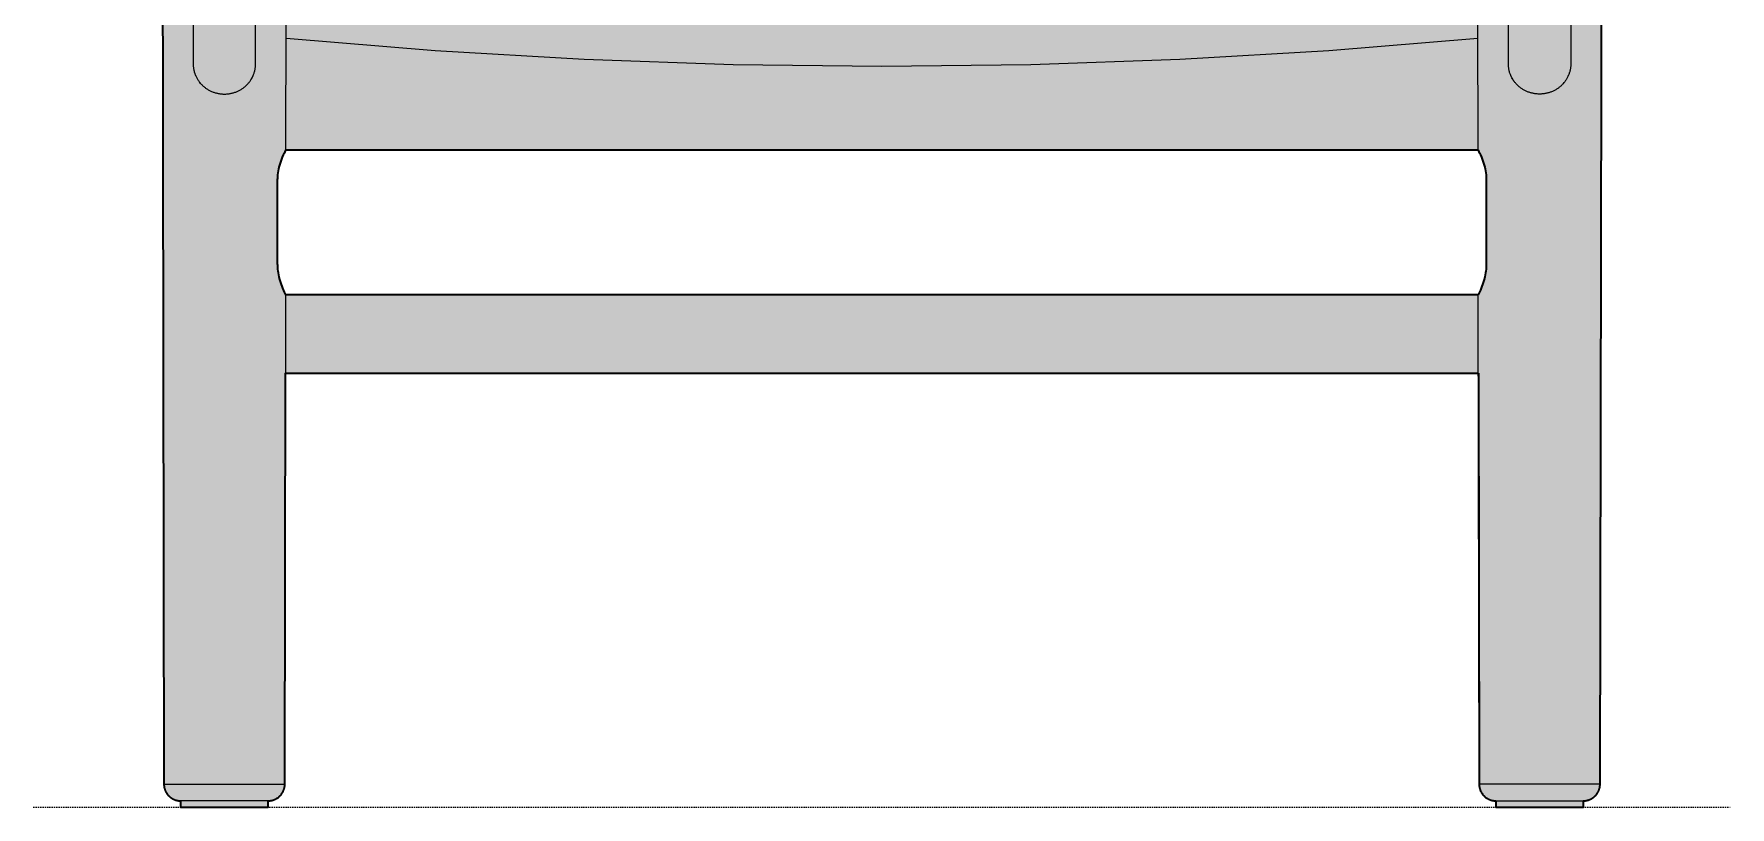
# Model space of a CAD drawing. Header units: millimetres. Extents: x 0 to 1829, y -942 to 742.
# Drawn here: x 0 to 814, y 0 to 371 of the extents above; entities that cross this region are included whole.
import ezdxf

# ---------------------------------------------------------------- set-up
doc = ezdxf.new("R2010")
doc.units = ezdxf.units.MM
doc.linetypes.add('Dots', pattern=[1, 0, -1])
doc.layers.add('Blocks', color=7, linetype='Continuous')
doc.layers.add('Blocks$Fill', color=7, linetype='Continuous', true_color=0xffffff)
for name, color, linetype, lineweight, true_color in [('Blocks$Inner', 7, 'Continuous', 25, 0x007f00), ('Blocks$Outline', 7, 'Continuous', 35, 0xff3f3f), ('Groud', 7, 'Dots', 25, 0x243775)]:
    doc.layers.add(name, color=color, linetype=linetype, lineweight=lineweight, true_color=true_color)

# ---------------------------------------------------------------- blocks, each defined once
blk = doc.blocks.new('Bernard Lounge Chair Front')
at = {"layer": 'Blocks$Fill'}
h = blk.add_hatch(color=256, dxfattribs=at)
h.paths.add_polyline_path([(791.23, 623.42), (791.16, 696.03), (791.1, 697.24), (791.01, 698.45), (790.9, 699.66), (790.76, 700.86), (790.6, 702.07), (790.42, 703.27), (790.21, 704.47), (789.97, 705.66), (789.71, 706.85), (789.42, 708.04), (789.19, 708.87), (788.96, 709.71), (788.7, 710.53), (788.43, 711.36), (788.15, 712.18), (787.85, 712.99), (787.53, 713.8), (787.19, 714.61), (786.6, 715.93), (785.97, 717.23), (785.38, 718.33), (784.76, 719.41), (784.1, 720.47), (783.41, 721.51), (782.69, 722.53), (781.93, 723.53), (781.14, 724.5), (780.32, 725.46), (779.46, 726.39), (778.58, 727.29), (777.66, 728.16), (776.72, 729.01), (775.75, 729.83), (774.75, 730.62), (773.72, 731.38), (772.66, 732.11), (771.58, 732.8), (770.49, 733.47), (769.38, 734.1), (768.26, 734.7), (767.13, 735.28), (765.98, 735.82), (764.81, 736.34), (763.64, 736.83), (762.45, 737.29), (761.26, 737.73), (760.05, 738.14), (758.84, 738.53), (757.61, 738.89), (756.38, 739.22), (755.15, 739.54), (753.9, 739.83), (751.4, 740.35), (748.88, 740.78), (746.34, 741.14), (743.79, 741.42), (741.25, 741.64), (738.7, 741.79), (736.16, 741.88), (733.63, 741.91), (77.88, 741.88), (75.34, 741.79), (72.8, 741.64), (70.25, 741.42), (67.7, 741.14), (65.17, 740.78), (62.64, 740.35), (60.14, 739.83), (58.9, 739.54), (57.66, 739.22), (56.43, 738.89), (55.2, 738.53), (53.99, 738.14), (52.79, 737.73), (51.59, 737.29), (49.81, 736.59), (48.65, 736.09), (47.49, 735.55), (46.35, 734.99), (45.22, 734.41), (44.1, 733.79), (43, 733.14), (41.92, 732.46), (41.38, 732.11), (40.33, 731.38), (39.3, 730.62), (38.3, 729.83), (37.32, 729.01), (36.38, 728.16), (35.46, 727.29), (34.58, 726.39), (33.72, 725.46), (32.9, 724.5), (32.11, 723.53), (31.35, 722.53), (30.63, 721.51), (29.94, 720.47), (29.28, 719.41), (28.66, 718.33), (28.08, 717.23), (27.44, 715.93), (26.85, 714.61), (26.51, 713.8), (26.2, 712.99), (25.9, 712.18), (25.61, 711.36), (25.34, 710.53), (25.09, 709.71), (24.85, 708.87), (24.62, 708.04), (24.33, 706.85), (24.07, 705.66), (23.83, 704.47), (23.62, 703.27), (23.44, 702.07), (23.28, 700.86), (23.14, 699.66), (23.03, 698.45), (22.94, 697.24), (22.88, 696.03), (22.82, 693.62), (22.81, 623.42), (22.81, 623.35), (22.81, 623.3), (22.82, 623.24), (22.83, 623.19), (22.84, 623.13), (22.85, 623.07), (22.86, 623.01), (22.87, 622.95), (22.89, 622.89), (22.91, 622.83), (22.93, 622.77), (22.95, 622.71), (22.98, 622.65), (23.01, 622.58), (23.03, 622.52), (23.07, 622.45), (23.1, 622.39), (23.14, 622.32), (23.17, 622.26), (23.21, 622.19), (23.26, 622.12), (23.3, 622.05), (23.35, 621.99), (23.4, 621.92), (23.45, 621.85), (23.5, 621.78), (23.56, 621.71), (23.62, 621.64), (23.68, 621.57), (23.74, 621.5), (23.88, 621.36), (23.97, 621.27), (24.06, 621.19), (24.15, 621.1), (24.25, 621.02), (24.45, 620.85), (24.66, 620.68), (24.89, 620.51), (25.13, 620.34), (25.38, 620.17), (25.65, 620.01), (25.65, 536.75), (25.66, 536.43), (25.68, 536.12), (25.71, 535.8), (25.74, 535.49), (25.79, 535.17), (25.84, 534.86), (25.89, 534.54), (25.96, 534.23), (26.03, 533.92), (26.12, 533.61), (26.2, 533.3), (26.3, 532.99), (26.41, 532.68), (26.52, 532.38), (26.64, 532.08), (26.77, 531.78), (26.9, 531.49), (27.04, 531.2), (27.19, 530.91), (27.35, 530.63), (27.51, 530.35), (27.68, 530.08), (27.85, 529.81), (28.04, 529.55), (28.22, 529.29), (28.42, 529.04), (28.61, 528.79), (28.82, 528.55), (29.03, 528.32), (29.24, 528.09), (29.46, 527.86), (29.68, 527.65), (29.91, 527.43), (30.14, 527.22), (30.39, 527.02), (30.63, 526.82), (30.89, 526.63), (31.14, 526.44), (31.41, 526.26), (31.67, 526.09), (31.95, 525.92), (32.23, 525.75), (32.51, 525.6), (32.79, 525.45), (33.08, 525.31), (33.38, 525.17), (33.67, 525.05), (33.97, 524.93), (34.28, 524.81), (34.58, 524.71), (34.89, 524.61), (35.2, 524.52), (35.51, 524.44), (35.82, 524.37), (36.14, 524.3), (36.45, 524.24), (36.77, 524.19), (37.08, 524.15), (37.4, 524.12), (37.71, 524.09), (38.03, 524.07), (38.34, 524.06), (38.65, 524.06), (61.47, 524.06), (62.41, 10.99), (62.4, 10.8), (62.41, 10.61), (62.42, 10.42), (62.44, 10.24), (62.46, 10.05), (62.48, 9.86), (62.51, 9.67), (62.54, 9.49), (62.58, 9.3), (62.62, 9.12), (62.67, 8.94), (62.72, 8.75), (62.77, 8.57), (62.83, 8.4), (62.9, 8.22), (62.96, 8.04), (63.04, 7.86), (63.12, 7.67), (63.21, 7.49), (63.3, 7.3), (63.4, 7.13), (63.5, 6.95), (63.61, 6.77), (63.72, 6.6), (63.83, 6.43), (63.95, 6.26), (64.07, 6.1), (64.2, 5.94), (64.33, 5.78), (64.47, 5.63), (64.61, 5.48), (64.75, 5.34), (64.89, 5.2), (65.04, 5.06), (65.19, 4.92), (65.35, 4.79), (65.51, 4.67), (65.67, 4.54), (65.84, 4.42), (66.01, 4.31), (66.18, 4.2), (66.36, 4.09), (66.54, 3.99), (66.72, 3.9), (66.9, 3.81), (67.08, 3.72), (67.27, 3.64), (67.46, 3.56), (67.63, 3.49), (67.81, 3.43), (67.99, 3.37), (68.17, 3.32), (68.35, 3.27), (68.53, 3.22), (68.72, 3.18), (68.9, 3.14), (69.09, 3.11), (69.27, 3.08), (69.46, 3.06), (69.65, 3.04), (69.84, 3.02), (70.02, 3.01), (70.21, 3), (70.4, 3), (70.4, 0), (112.43, 0), (112.43, 3), (112.8, 3.01), (112.99, 3.02), (113.18, 3.04), (113.37, 3.06), (113.55, 3.08), (113.74, 3.11), (113.93, 3.14), (114.11, 3.18), (114.29, 3.22), (114.48, 3.27), (114.66, 3.32), (114.84, 3.37), (115.02, 3.43), (115.19, 3.49), (115.37, 3.56), (115.56, 3.64), (115.74, 3.72), (115.93, 3.81), (116.11, 3.9), (116.29, 3.99), (116.47, 4.09), (116.64, 4.2), (116.82, 4.31), (116.99, 4.42), (117.15, 4.54), (117.32, 4.67), (117.48, 4.79), (117.63, 4.92), (117.78, 5.06), (117.93, 5.2), (118.08, 5.34), (118.22, 5.48), (118.36, 5.63), (118.49, 5.78), (118.63, 5.94), (118.75, 6.1), (118.88, 6.26), (118.99, 6.43), (119.11, 6.6), (119.22, 6.77), (119.33, 6.95), (119.43, 7.13), (119.52, 7.3), (119.62, 7.49), (119.7, 7.67), (119.78, 7.86), (119.86, 8.04), (119.93, 8.22), (119.99, 8.4), (120.05, 8.57), (120.11, 8.75), (120.16, 8.94), (120.2, 9.12), (120.25, 9.3), (120.28, 9.49), (120.32, 9.67), (120.35, 9.86), (120.37, 10.05), (120.39, 10.24), (120.41, 10.42), (120.42, 10.61), (120.43, 10.8), (120.41, 10.99), (120.78, 208.16), (120.79, 208.15), (120.79, 208.15), (120.79, 208.14), (120.8, 208.14), (120.8, 208.14), (120.81, 208.14), (120.81, 208.14), (120.81, 208.13), (120.81, 208.13), (120.81, 208.13), (120.82, 208.13), (120.82, 208.13), (120.82, 208.13), (120.82, 208.13), (120.83, 208.13), (120.83, 208.13), (120.83, 208.13), (120.83, 208.13), (407.02, 208.13), (693.21, 208.13), (693.21, 208.13), (693.22, 208.13), (693.22, 208.13), (693.22, 208.13), (693.22, 208.13), (693.23, 208.13), (693.23, 208.13), (693.23, 208.13), (693.23, 208.13), (693.23, 208.13), (693.24, 208.14), (693.24, 208.14), (693.24, 208.14), (693.24, 208.14), (693.25, 208.14), (693.25, 208.15), (693.26, 208.15), (693.26, 208.16), (693.26, 208.16), (693.63, 10.99), (693.62, 10.8), (693.62, 10.61), (693.64, 10.42), (693.65, 10.24), (693.67, 10.05), (693.7, 9.86), (693.73, 9.67), (693.76, 9.49), (693.8, 9.3), (693.84, 9.12), (693.89, 8.94), (693.94, 8.75), (693.99, 8.57), (694.05, 8.4), (694.11, 8.22), (694.18, 8.04), (694.26, 7.86), (694.34, 7.67), (694.43, 7.49), (694.52, 7.3), (694.62, 7.13), (694.72, 6.95), (694.82, 6.77), (694.93, 6.6), (695.05, 6.43), (695.17, 6.26), (695.29, 6.1), (695.42, 5.94), (695.55, 5.78), (695.68, 5.63), (695.82, 5.48), (695.96, 5.34), (696.11, 5.2), (696.26, 5.06), (696.41, 4.92), (696.57, 4.79), (696.73, 4.67), (696.89, 4.54), (697.06, 4.42), (697.23, 4.31), (697.4, 4.2), (697.57, 4.09), (697.75, 3.99), (697.93, 3.9), (698.12, 3.81), (698.3, 3.72), (698.49, 3.64), (698.67, 3.56), (698.85, 3.49), (699.02, 3.43), (699.2, 3.37), (699.38, 3.32), (699.57, 3.27), (699.75, 3.22), (699.93, 3.18), (700.12, 3.14), (700.3, 3.11), (700.49, 3.08), (700.68, 3.06), (700.86, 3.04), (701.05, 3.02), (701.24, 3.01), (701.43, 3), (701.61, 3), (701.62, 0), (743.64, 0), (743.64, 3), (743.83, 3), (744.02, 3.01), (744.21, 3.02), (744.39, 3.04), (744.58, 3.06), (744.77, 3.08), (744.96, 3.11), (745.14, 3.14), (745.33, 3.18), (745.51, 3.22), (745.69, 3.27), (745.88, 3.32), (746.06, 3.37), (746.23, 3.43), (746.41, 3.49), (746.59, 3.56), (746.77, 3.64), (746.96, 3.72), (747.14, 3.81), (747.33, 3.9), (747.51, 3.99), (747.68, 4.09), (747.86, 4.2), (748.03, 4.31), (748.2, 4.42), (748.37, 4.54), (748.53, 4.67), (748.69, 4.79), (748.85, 4.92), (749, 5.06), (749.15, 5.2), (749.3, 5.34), (749.44, 5.48), (749.58, 5.63), (749.71, 5.78), (749.84, 5.94), (749.97, 6.1), (750.09, 6.26), (750.21, 6.43), (750.33, 6.6), (750.44, 6.77), (750.54, 6.95), (750.64, 7.13), (750.74, 7.3), (750.83, 7.49), (750.92, 7.67), (751, 7.86), (751.08, 8.04), (751.15, 8.22), (751.21, 8.4), (751.27, 8.57), (751.32, 8.75), (751.37, 8.94), (751.42, 9.12), (751.46, 9.3), (751.5, 9.49), (751.53, 9.67), (751.56, 9.86), (751.59, 10.05), (751.61, 10.24), (751.62, 10.42), (751.63, 10.61), (751.64, 10.8), (751.63, 10.99), (752.58, 524.06), (775.7, 524.06), (776.02, 524.07), (776.33, 524.09), (776.65, 524.12), (776.96, 524.15), (777.28, 524.19), (777.59, 524.24), (777.9, 524.3), (778.22, 524.37), (778.53, 524.44), (778.84, 524.52), (779.15, 524.61), (779.46, 524.71), (779.77, 524.81), (780.07, 524.93), (780.37, 525.05), (780.67, 525.17), (780.96, 525.31), (781.25, 525.45), (781.54, 525.6), (781.82, 525.75), (782.09, 525.92), (782.37, 526.09), (782.64, 526.26), (782.9, 526.44), (783.16, 526.63), (783.41, 526.82), (783.66, 527.02), (783.9, 527.22), (784.13, 527.43), (784.36, 527.65), (784.59, 527.86), (784.8, 528.09), (785.02, 528.32), (785.23, 528.55), (785.43, 528.79), (785.63, 529.04), (785.82, 529.29), (786.01, 529.55), (786.19, 529.81), (786.36, 530.08), (786.53, 530.35), (786.7, 530.63), (786.85, 530.91), (787, 531.2), (787.14, 531.49), (787.28, 531.78), (787.4, 532.08), (787.52, 532.38), (787.64, 532.68), (787.74, 532.99), (787.84, 533.3), (787.93, 533.61), (788.01, 533.92), (788.08, 534.23), (788.15, 534.54), (788.21, 534.86), (788.26, 535.17), (788.3, 535.49), (788.33, 535.8), (788.36, 536.12), (788.38, 536.43), (788.39, 536.75), (788.39, 537.06), (788.39, 620.01), (788.91, 620.34), (789.15, 620.51), (789.38, 620.68), (789.6, 620.85), (789.8, 621.02), (789.89, 621.1), (789.98, 621.19), (790.07, 621.27), (790.16, 621.36), (790.3, 621.5), (790.36, 621.57), (790.42, 621.64), (790.48, 621.71), (790.54, 621.78), (790.59, 621.85), (790.64, 621.92), (790.69, 621.99), (790.74, 622.05), (790.79, 622.12), (790.83, 622.19), (790.87, 622.26), (790.91, 622.32), (790.94, 622.39), (790.98, 622.45), (791.01, 622.52), (791.04, 622.58), (791.06, 622.65), (791.09, 622.71), (791.11, 622.77), (791.13, 622.83), (791.15, 622.89), (791.17, 622.95), (791.18, 623.01), (791.2, 623.07), (791.21, 623.13), (791.22, 623.19), (791.22, 623.24), (791.23, 623.3), (791.23, 623.35), (791.23, 623.41)], flags=0)
h.paths.add_polyline_path([(678.39, 599.34), (678.4, 536.75), (678.41, 536.43), (678.43, 536.12), (678.45, 535.8), (678.49, 535.49), (678.53, 535.17), (678.58, 534.86), (678.64, 534.54), (678.7, 534.23), (678.78, 533.92), (678.86, 533.61), (678.95, 533.3), (679.05, 532.99), (679.15, 532.68), (679.26, 532.38), (679.38, 532.08), (679.51, 531.78), (679.64, 531.49), (679.79, 531.2), (679.94, 530.91), (680.09, 530.63), (680.25, 530.35), (680.42, 530.08), (680.6, 529.81), (680.78, 529.55), (680.97, 529.29), (681.16, 529.04), (681.36, 528.79), (681.56, 528.55), (681.77, 528.32), (681.98, 528.09), (682.2, 527.86), (682.42, 527.65), (682.65, 527.43), (682.89, 527.22), (683.13, 527.02), (683.38, 526.82), (683.63, 526.63), (683.89, 526.44), (684.15, 526.26), (684.42, 526.09), (684.69, 525.92), (684.97, 525.75), (685.25, 525.6), (685.54, 525.45), (685.83, 525.31), (686.12, 525.17), (686.42, 525.05), (686.72, 524.93), (687.02, 524.81), (687.33, 524.71), (687.63, 524.61), (687.94, 524.52), (688.26, 524.44), (688.57, 524.37), (688.88, 524.3), (689.2, 524.24), (689.51, 524.19), (689.83, 524.15), (690.14, 524.12), (690.45, 524.09), (690.77, 524.07), (691.08, 524.06), (691.39, 524.06), (692.68, 524.06), (692.9, 406.25), (692.35, 406.18), (692.08, 406.16), (691.82, 406.15), (691.55, 406.14), (691.29, 406.15), (691.02, 406.16), (690.77, 406.17), (690.51, 406.2), (690.25, 406.23), (690, 406.28), (689.75, 406.33), (689.5, 406.39), (689.26, 406.45), (689.01, 406.53), (688.77, 406.61), (688.53, 406.7), (688.29, 406.8), (688.06, 406.91), (687.82, 407.02), (687.59, 407.15), (687.36, 407.28), (687.14, 407.42), (686.91, 407.56), (686.69, 407.72), (686.47, 407.88), (686.25, 408.05), (686.04, 408.23), (685.82, 408.42), (685.61, 408.62), (685.4, 408.82), (685.19, 409.03), (684.99, 409.25), (684.78, 409.48), (684.58, 409.72), (684.38, 409.96), (684.19, 410.21), (683.99, 410.47), (683.8, 410.74), (683.61, 411.02), (683.42, 411.3), (683.24, 411.6), (682.87, 412.2), (682.51, 412.85), (682.17, 413.52), (681.83, 414.23), (681.5, 414.96), (681.17, 415.73), (680.86, 416.54), (680.55, 417.37), (680.26, 418.24), (679.97, 419.14), (679.69, 420.07), (679.16, 422.03), (678.66, 424.12), (678.19, 426.34), (677.76, 428.68), (677.37, 431.16), (677.01, 433.76), (676.39, 439.36), (675.91, 445.47), (675.56, 452.1), (675.35, 459.25), (673.91, 533.04), (674.07, 564.21), (673.52, 579.92), (673.55, 581.71), (673.63, 583.49), (673.75, 585.08), (673.83, 585.86), (673.93, 586.65), (674.03, 587.41), (674.15, 588.17), (674.28, 588.92), (674.44, 589.67), (674.59, 590.38), (674.77, 591.08), (674.96, 591.77), (675.17, 592.47), (675.39, 593.14), (675.62, 593.81), (675.88, 594.47), (676.14, 595.12), (676.41, 595.73), (676.7, 596.33), (676.99, 596.93), (677.31, 597.52), (677.65, 598.12), (678, 598.72), (678.37, 599.31)], flags=0)
h.paths.add_polyline_path([(135.65, 599.34), (136.04, 598.72), (136.4, 598.12), (136.74, 597.52), (137.05, 596.93), (137.35, 596.33), (137.63, 595.73), (137.9, 595.12), (138.17, 594.47), (138.42, 593.81), (138.66, 593.14), (138.88, 592.47), (139.08, 591.77), (139.27, 591.08), (139.45, 590.38), (139.61, 589.67), (139.76, 588.92), (139.89, 588.17), (140.01, 587.41), (140.12, 586.65), (140.21, 585.86), (140.29, 585.08), (140.41, 583.49), (140.49, 581.71), (140.52, 579.92), (140.51, 577.65), (139.88, 558.64), (138.69, 459.25), (138.48, 452.1), (138.14, 445.47), (137.66, 439.36), (137.04, 433.76), (136.68, 431.16), (136.28, 428.68), (135.85, 426.34), (135.39, 424.12), (134.89, 422.03), (134.35, 420.07), (134.07, 419.14), (133.79, 418.24), (133.49, 417.37), (133.18, 416.54), (132.87, 415.73), (132.55, 414.96), (132.22, 414.23), (131.88, 413.52), (131.53, 412.85), (131.17, 412.2), (130.81, 411.6), (130.62, 411.3), (130.43, 411.02), (130.24, 410.74), (130.05, 410.47), (129.85, 410.21), (129.66, 409.96), (129.46, 409.72), (129.26, 409.48), (129.05, 409.25), (128.85, 409.03), (128.64, 408.82), (128.43, 408.62), (128.22, 408.42), (128.01, 408.23), (127.79, 408.05), (127.57, 407.88), (127.35, 407.72), (127.13, 407.56), (126.9, 407.42), (126.68, 407.28), (126.45, 407.15), (126.22, 407.02), (125.98, 406.91), (125.75, 406.8), (125.51, 406.7), (125.27, 406.61), (125.03, 406.53), (124.79, 406.45), (124.54, 406.39), (124.29, 406.33), (124.04, 406.28), (123.79, 406.23), (123.53, 406.2), (123.28, 406.17), (123.02, 406.16), (122.76, 406.15), (122.49, 406.14), (122.23, 406.15), (121.96, 406.16), (121.69, 406.18), (121.42, 406.21), (121.14, 406.25), (121.36, 524.06), (122.96, 524.06), (123.27, 524.07), (123.59, 524.09), (123.9, 524.12), (124.22, 524.15), (124.53, 524.19), (124.85, 524.24), (125.16, 524.3), (125.47, 524.37), (125.79, 524.44), (126.1, 524.52), (126.41, 524.61), (126.72, 524.71), (127.02, 524.81), (127.32, 524.93), (127.62, 525.05), (127.92, 525.17), (128.22, 525.31), (128.51, 525.45), (128.79, 525.6), (129.07, 525.75), (129.35, 525.92), (129.62, 526.09), (129.89, 526.26), (130.16, 526.44), (130.41, 526.63), (130.67, 526.82), (130.91, 527.02), (131.15, 527.22), (131.39, 527.43), (131.62, 527.65), (131.84, 527.86), (132.06, 528.09), (132.27, 528.32), (132.48, 528.55), (132.68, 528.79), (132.88, 529.04), (133.08, 529.29), (133.26, 529.55), (133.44, 529.81), (133.62, 530.08), (133.79, 530.35), (133.95, 530.63), (134.11, 530.91), (134.26, 531.2), (134.4, 531.49), (134.53, 531.78), (134.66, 532.08), (134.78, 532.38), (134.89, 532.68), (135, 532.99), (135.09, 533.3), (135.18, 533.61), (135.27, 533.92), (135.34, 534.23), (135.4, 534.54), (135.46, 534.86), (135.51, 535.17), (135.55, 535.49), (135.59, 535.8), (135.62, 536.12), (135.63, 536.43), (135.65, 536.75), (135.65, 537.06), (135.65, 569.28)], flags=0)
h.paths.add_polyline_path([(693.19, 245.72), (120.85, 245.72), (119.46, 248.96), (119.12, 249.86), (118.79, 250.77), (118.48, 251.69), (118.2, 252.62), (117.94, 253.56), (117.72, 254.45), (117.52, 255.35), (117.36, 256.25), (117.22, 257.16), (117.12, 258.04), (117.04, 258.94), (116.99, 259.83), (116.98, 260.72), (116.98, 300.71), (117, 301.62), (117.02, 302.08), (117.04, 302.54), (117.12, 303.42), (117.23, 304.3), (117.37, 305.24), (117.55, 306.17), (117.76, 307.09), (118, 308), (118.28, 308.97), (118.6, 309.93), (118.94, 310.88), (119.31, 311.83), (119.76, 312.87), (120.23, 313.9), (120.51, 314.44), (120.74, 314.9), (120.89, 315.16), (120.93, 315.23), (120.95, 315.26), (120.96, 315.28), (120.98, 315.3), (693.07, 315.3), (693.09, 315.26), (693.11, 315.23), (693.16, 315.16), (693.3, 314.9), (693.54, 314.44), (693.81, 313.9), (694.29, 312.87), (694.73, 311.83), (695.1, 310.88), (695.45, 309.93), (695.76, 308.97), (696.05, 308), (696.28, 307.09), (696.49, 306.17), (696.67, 305.24), (696.81, 304.3), (696.92, 303.42), (697, 302.54), (697.03, 302.08), (697.05, 301.62), (697.06, 301.17), (697.06, 260.72), (697.05, 259.83), (697, 258.94), (696.93, 258.04), (696.82, 257.16), (696.68, 256.25), (696.52, 255.35), (696.32, 254.45), (696.11, 253.56), (695.85, 252.62), (695.56, 251.69), (695.26, 250.77), (694.93, 249.86), (694.58, 248.96), (694.22, 248.07)], flags=0)
at = {"layer": 'Blocks$Inner'}
for points in [[(61.41, 555.33), (62.41, 10.99), (120.41, 10.99), (120.85, 245.72), (120.23, 247.11), (119.46, 248.96), (119.12, 249.86), (118.79, 250.77), (118.48, 251.69), (118.2, 252.62), (117.94, 253.56), (117.72, 254.45), (117.52, 255.35), (117.36, 256.25), (117.22, 257.16), (117.12, 258.04), (117.04, 258.94), (116.99, 259.83), (116.98, 260.72), (116.98, 300.71), (116.98, 301.17), (117, 301.62), (117.02, 302.08), (117.04, 302.54), (117.12, 303.42), (117.23, 304.3), (117.37, 305.24), (117.55, 306.17), (117.76, 307.09), (118, 308), (118.28, 308.97), (118.6, 309.93), (118.94, 310.88), (119.31, 311.83), (119.76, 312.87), (120.23, 313.9), (120.51, 314.44), (120.74, 314.9), (120.89, 315.16), (120.93, 315.23), (120.95, 315.26), (120.96, 315.28), (120.98, 315.3), (121.09, 377.61)], [(752.64, 555.33), (751.63, 10.99), (693.63, 10.99), (693.19, 245.72), (694.22, 248.07), (694.58, 248.96), (694.93, 249.86), (695.26, 250.77), (695.56, 251.69), (695.85, 252.62), (696.11, 253.56), (696.32, 254.45), (696.52, 255.35), (696.68, 256.25), (696.82, 257.16), (696.93, 258.04), (697, 258.94), (697.05, 259.83), (697.06, 260.72), (697.06, 300.71), (697.06, 301.17), (697.05, 301.62), (697.03, 302.08), (697, 302.54), (696.92, 303.42), (696.81, 304.3), (696.67, 305.24), (696.49, 306.17), (696.28, 307.09), (696.05, 308), (695.76, 308.97), (695.45, 309.93), (695.1, 310.88), (694.73, 311.83), (694.29, 312.87), (693.81, 313.9), (693.54, 314.44), (693.3, 314.9), (693.16, 315.16), (693.11, 315.23), (693.09, 315.26), (693.08, 315.28), (693.07, 315.3), (692.95, 377.61)], [(76.41, 396.85), (76.41, 356.78), (76.42, 356.42), (76.43, 356.05), (76.45, 355.68), (76.49, 355.31), (76.53, 354.95), (76.58, 354.58), (76.64, 354.22), (76.7, 353.86), (76.78, 353.51), (76.86, 353.16), (76.95, 352.82), (77.05, 352.48), (77.16, 352.14), (77.28, 351.8), (77.4, 351.47), (77.53, 351.14), (77.68, 350.81), (77.83, 350.48), (77.99, 350.15), (78.16, 349.83), (78.34, 349.51), (78.52, 349.2), (78.71, 348.89), (78.91, 348.59), (79.12, 348.29), (79.34, 348), (79.56, 347.72), (79.79, 347.44), (80.02, 347.17), (80.26, 346.9), (80.51, 346.64), (80.77, 346.38), (81.03, 346.13), (81.3, 345.89), (81.57, 345.66), (81.85, 345.43), (82.13, 345.2), (82.42, 344.99), (82.72, 344.78), (83.02, 344.58), (83.33, 344.38), (83.65, 344.19), (83.97, 344.01), (84.3, 343.84), (84.63, 343.67), (84.96, 343.51), (85.3, 343.36), (85.64, 343.22), (85.99, 343.09), (86.34, 342.96), (86.69, 342.85), (87.05, 342.74), (87.41, 342.64), (87.77, 342.55), (88.13, 342.46), (88.5, 342.39), (88.86, 342.32), (89.22, 342.27), (89.58, 342.22), (89.95, 342.18), (90.31, 342.15), (90.68, 342.13), (91.05, 342.12), (91.41, 342.11), (91.78, 342.12), (92.16, 342.13), (92.53, 342.15), (92.9, 342.18), (93.26, 342.22), (93.63, 342.27), (94, 342.33), (94.36, 342.4), (94.73, 342.47), (95.09, 342.55), (95.44, 342.64), (95.8, 342.74), (96.15, 342.85), (96.5, 342.97), (96.85, 343.09), (97.2, 343.23), (97.53, 343.37), (97.87, 343.51), (98.19, 343.67), (98.52, 343.83), (98.84, 344), (99.16, 344.18), (99.47, 344.37), (99.78, 344.56), (100.08, 344.77), (100.38, 344.98), (100.68, 345.19), (100.97, 345.42), (101.25, 345.65), (101.53, 345.89), (101.8, 346.14), (102.07, 346.39), (102.32, 346.65), (102.57, 346.91), (102.82, 347.18), (103.05, 347.45), (103.28, 347.73), (103.5, 348.02), (103.72, 348.31), (103.93, 348.61), (104.12, 348.91), (104.31, 349.22), (104.5, 349.53), (104.67, 349.84), (104.84, 350.16), (105, 350.48), (105.15, 350.81), (105.29, 351.14), (105.43, 351.47), (105.55, 351.81), (105.67, 352.15), (105.78, 352.5), (105.88, 352.84), (105.97, 353.19), (106.06, 353.54), (106.13, 353.9), (106.2, 354.25), (106.25, 354.61), (106.3, 354.97), (106.34, 355.33), (106.37, 355.7), (106.4, 356.06), (106.41, 356.42), (106.41, 356.78), (106.41, 396.85)], [(737.63, 396.85), (737.63, 356.78), (737.63, 356.42), (737.61, 356.05), (737.59, 355.68), (737.56, 355.31), (737.52, 354.95), (737.47, 354.58), (737.41, 354.22), (737.34, 353.86), (737.26, 353.51), (737.18, 353.16), (737.09, 352.82), (736.99, 352.48), (736.88, 352.14), (736.77, 351.8), (736.64, 351.47), (736.51, 351.14), (736.37, 350.81), (736.21, 350.48), (736.05, 350.15), (735.88, 349.83), (735.71, 349.51), (735.52, 349.2), (735.33, 348.89), (735.13, 348.59), (734.92, 348.29), (734.71, 348), (734.49, 347.72), (734.26, 347.44), (734.02, 347.17), (733.78, 346.9), (733.53, 346.64), (733.27, 346.38), (733.01, 346.13), (732.75, 345.89), (732.47, 345.66), (732.19, 345.43), (731.91, 345.2), (731.62, 344.99), (731.32, 344.78), (731.02, 344.58), (730.71, 344.38), (730.39, 344.19), (730.07, 344.01), (729.75, 343.84), (729.42, 343.67), (729.08, 343.51), (728.74, 343.36), (728.4, 343.22), (728.06, 343.09), (727.7, 342.96), (727.35, 342.85), (726.99, 342.74), (726.64, 342.64), (726.28, 342.55), (725.91, 342.46), (725.55, 342.39), (725.19, 342.32), (724.82, 342.27), (724.46, 342.22), (724.09, 342.18), (723.73, 342.15), (723.36, 342.13), (723, 342.12), (722.63, 342.11), (722.26, 342.12), (721.89, 342.13), (721.52, 342.15), (721.15, 342.18), (720.78, 342.22), (720.41, 342.27), (720.04, 342.33), (719.68, 342.4), (719.32, 342.47), (718.96, 342.55), (718.6, 342.64), (718.24, 342.74), (717.89, 342.85), (717.54, 342.97), (717.19, 343.09), (716.85, 343.23), (716.51, 343.37), (716.18, 343.51), (715.85, 343.67), (715.52, 343.83), (715.2, 344), (714.89, 344.18), (714.57, 344.37), (714.26, 344.56), (713.96, 344.77), (713.66, 344.98), (713.36, 345.19), (713.07, 345.42), (712.79, 345.65), (712.51, 345.89), (712.24, 346.14), (711.98, 346.39), (711.72, 346.65), (711.47, 346.91), (711.23, 347.18), (710.99, 347.45), (710.76, 347.73), (710.54, 348.02), (710.32, 348.31), (710.12, 348.61), (709.92, 348.91), (709.73, 349.22), (709.55, 349.53), (709.37, 349.84), (709.2, 350.16), (709.04, 350.48), (708.89, 350.81), (708.75, 351.14), (708.62, 351.47), (708.49, 351.81), (708.37, 352.15), (708.26, 352.5), (708.16, 352.84), (708.07, 353.19), (707.99, 353.54), (707.91, 353.9), (707.85, 354.25), (707.79, 354.61), (707.74, 354.97), (707.7, 355.33), (707.67, 355.7), (707.65, 356.06), (707.63, 356.42), (707.63, 356.78), (707.63, 396.85)], [(692.97, 368.81), (621.48, 362.91), (549.99, 358.7), (478.51, 356.17), (407.02, 355.33), (335.53, 356.17), (264.05, 358.7), (192.56, 362.91), (121.07, 368.81)], [(77.16, 352.15), (77.09, 352.37)], [(77.65, 350.88), (77.54, 351.13), (77.44, 351.38)], [(78, 350.14), (77.93, 350.28)], [(104.77, 350.02), (104.95, 350.39)], [(105.04, 350.57), (105.21, 350.95), (105.37, 351.34)], [(105.85, 352.73), (105.91, 352.94)], [(708.19, 352.73), (708.14, 352.94)], [(709, 350.57), (708.83, 350.95), (708.67, 351.34)], [(709.28, 350.02), (709.09, 350.39)], [(736.04, 350.14), (736.11, 350.28)], [(736.4, 350.88), (736.5, 351.13), (736.61, 351.38)], [(736.89, 352.15), (736.96, 352.37)], [(79.96, 347.24), (79.64, 347.62)], [(103.82, 348.46), (103.93, 348.62)], [(104.05, 348.79), (104.15, 348.96)], [(104.26, 349.13), (104.47, 349.48)], [(104.47, 349.48), (104.67, 349.84)], [(709.57, 349.48), (709.37, 349.84)], [(709.78, 349.13), (709.57, 349.48)], [(710, 348.79), (709.89, 348.96)], [(710.22, 348.46), (710.11, 348.62)], [(734.09, 347.24), (734.41, 347.62)], [(693.07, 315.3), (407.02, 315.3), (120.98, 315.3)], [(120.85, 245.72), (407.02, 245.72), (693.19, 245.72)], [(120.78, 208.16), (120.78, 208.16), (120.79, 208.15), (120.79, 208.15), (120.79, 208.14), (120.8, 208.14), (120.8, 208.14), (120.81, 208.14), (120.81, 208.14), (120.81, 208.13), (120.81, 208.13), (120.81, 208.13), (120.82, 208.13), (120.82, 208.13), (120.82, 208.13), (120.82, 208.13), (120.83, 208.13), (120.83, 208.13), (120.83, 208.13), (120.83, 208.13), (407.02, 208.13), (693.21, 208.13), (693.21, 208.13), (693.22, 208.13), (693.22, 208.13), (693.22, 208.13), (693.22, 208.13), (693.23, 208.13), (693.23, 208.13), (693.23, 208.13), (693.23, 208.13), (693.23, 208.13), (693.24, 208.14), (693.24, 208.14), (693.24, 208.14), (693.24, 208.14), (693.25, 208.14), (693.25, 208.15), (693.26, 208.15), (693.26, 208.16), (693.26, 208.16)], [(62.41, 10.99), (62.4, 10.8), (62.41, 10.61), (62.42, 10.42), (62.44, 10.24), (62.46, 10.05), (62.48, 9.86), (62.51, 9.67), (62.54, 9.49), (62.58, 9.3), (62.62, 9.12), (62.67, 8.94), (62.72, 8.75), (62.77, 8.57), (62.83, 8.4), (62.9, 8.22), (62.96, 8.04), (63.04, 7.86), (63.12, 7.67), (63.21, 7.49), (63.3, 7.3), (63.4, 7.13), (63.5, 6.95), (63.61, 6.77), (63.72, 6.6), (63.83, 6.43), (63.95, 6.26), (64.07, 6.1), (64.2, 5.94), (64.33, 5.78), (64.47, 5.63), (64.61, 5.48), (64.75, 5.34), (64.89, 5.2), (65.04, 5.06), (65.19, 4.92), (65.35, 4.79), (65.51, 4.67), (65.67, 4.54), (65.84, 4.42), (66.01, 4.31), (66.18, 4.2), (66.36, 4.09), (66.54, 3.99), (66.72, 3.9), (66.9, 3.81), (67.08, 3.72), (67.27, 3.64), (67.46, 3.56), (67.63, 3.49), (67.81, 3.43), (67.99, 3.37), (68.17, 3.32), (68.35, 3.27), (68.53, 3.22), (68.72, 3.18), (68.9, 3.14), (69.09, 3.11), (69.27, 3.08), (69.46, 3.06), (69.65, 3.04), (69.84, 3.02), (70.02, 3.01), (70.21, 3), (70.4, 3), (70.4, 0), (112.43, 0), (112.43, 3)], [(120.41, 10.99), (120.43, 10.8), (120.42, 10.61), (120.41, 10.42), (120.39, 10.24), (120.37, 10.05), (120.35, 9.86), (120.32, 9.67), (120.28, 9.49), (120.25, 9.3), (120.2, 9.12), (120.16, 8.94), (120.11, 8.75), (120.05, 8.57), (119.99, 8.4), (119.93, 8.22), (119.86, 8.04), (119.78, 7.86), (119.7, 7.67), (119.62, 7.49), (119.52, 7.3), (119.43, 7.13), (119.33, 6.95), (119.22, 6.77), (119.11, 6.6), (118.99, 6.43), (118.88, 6.26), (118.75, 6.1), (118.63, 5.94), (118.49, 5.78), (118.36, 5.63), (118.22, 5.48), (118.08, 5.34), (117.93, 5.2), (117.78, 5.06), (117.63, 4.92), (117.48, 4.79), (117.32, 4.67), (117.15, 4.54), (116.99, 4.42), (116.82, 4.31), (116.64, 4.2), (116.47, 4.09), (116.29, 3.99), (116.11, 3.9), (115.93, 3.81), (115.74, 3.72), (115.56, 3.64), (115.37, 3.56), (115.19, 3.49), (115.02, 3.43), (114.84, 3.37), (114.66, 3.32), (114.48, 3.27), (114.29, 3.22), (114.11, 3.18), (113.93, 3.14), (113.74, 3.11), (113.55, 3.08), (113.37, 3.06), (113.18, 3.04), (112.99, 3.02), (112.8, 3.01), (112.62, 3), (112.43, 3), (112.43, 3), (70.4, 3)], [(693.63, 10.99), (693.62, 10.8), (693.62, 10.61), (693.64, 10.42), (693.65, 10.24), (693.67, 10.05), (693.7, 9.86), (693.73, 9.67), (693.76, 9.49), (693.8, 9.3), (693.84, 9.12), (693.89, 8.94), (693.94, 8.75), (693.99, 8.57), (694.05, 8.4), (694.11, 8.22), (694.18, 8.04), (694.26, 7.86), (694.34, 7.67), (694.43, 7.49), (694.52, 7.3), (694.62, 7.13), (694.72, 6.95), (694.82, 6.77), (694.93, 6.6), (695.05, 6.43), (695.17, 6.26), (695.29, 6.1), (695.42, 5.94), (695.55, 5.78), (695.68, 5.63), (695.82, 5.48), (695.96, 5.34), (696.11, 5.2), (696.26, 5.06), (696.41, 4.92), (696.57, 4.79), (696.73, 4.67), (696.89, 4.54), (697.06, 4.42), (697.23, 4.31), (697.4, 4.2), (697.57, 4.09), (697.75, 3.99), (697.93, 3.9), (698.12, 3.81), (698.3, 3.72), (698.49, 3.64), (698.67, 3.56), (698.85, 3.49), (699.02, 3.43), (699.2, 3.37), (699.38, 3.32), (699.57, 3.27), (699.75, 3.22), (699.93, 3.18), (700.12, 3.14), (700.3, 3.11), (700.49, 3.08), (700.68, 3.06), (700.86, 3.04), (701.05, 3.02), (701.24, 3.01), (701.43, 3), (701.62, 3), (701.62, 3), (743.64, 3)], [(751.63, 10.99), (751.64, 10.8), (751.63, 10.61), (751.62, 10.42), (751.61, 10.24), (751.59, 10.05), (751.56, 9.86), (751.53, 9.67), (751.5, 9.49), (751.46, 9.3), (751.42, 9.12), (751.37, 8.94), (751.32, 8.75), (751.27, 8.57), (751.21, 8.4), (751.15, 8.22), (751.08, 8.04), (751, 7.86), (750.92, 7.67), (750.83, 7.49), (750.74, 7.3), (750.64, 7.13), (750.54, 6.95), (750.44, 6.77), (750.33, 6.6), (750.21, 6.43), (750.09, 6.26), (749.97, 6.1), (749.84, 5.94), (749.71, 5.78), (749.58, 5.63), (749.44, 5.48), (749.3, 5.34), (749.15, 5.2), (749, 5.06), (748.85, 4.92), (748.69, 4.79), (748.53, 4.67), (748.37, 4.54), (748.2, 4.42), (748.03, 4.31), (747.86, 4.2), (747.68, 4.09), (747.51, 3.99), (747.33, 3.9), (747.14, 3.81), (746.96, 3.72), (746.77, 3.64), (746.59, 3.56), (746.41, 3.49), (746.23, 3.43), (746.06, 3.37), (745.88, 3.32), (745.69, 3.27), (745.51, 3.22), (745.33, 3.18), (745.14, 3.14), (744.96, 3.11), (744.77, 3.08), (744.58, 3.06), (744.39, 3.04), (744.21, 3.02), (744.02, 3.01), (743.83, 3), (743.64, 3), (743.64, 0), (701.62, 0), (701.61, 3)]]:
    blk.add_lwpolyline(points, dxfattribs=at)
at = {"layer": 'Blocks$Outline'}
for points in [[(61.47, 524.06), (62.41, 10.99)], [(751.63, 10.99), (752.58, 524.06)], [(116.98, 300.71), (116.98, 301.17), (117, 301.62), (117.02, 302.08), (117.04, 302.54), (117.12, 303.42), (117.23, 304.3), (117.37, 305.24), (117.55, 306.17), (117.76, 307.09), (118, 308), (118.28, 308.97), (118.6, 309.93), (118.94, 310.88), (119.31, 311.83), (119.76, 312.87), (120.23, 313.9), (120.51, 314.44), (120.74, 314.9), (120.89, 315.16), (120.93, 315.23), (120.95, 315.26), (120.96, 315.28), (120.98, 315.3)], [(120.98, 315.3), (407.02, 315.3), (693.07, 315.3)], [(693.07, 315.3), (693.08, 315.28), (693.09, 315.26), (693.11, 315.23), (693.16, 315.16), (693.3, 314.9), (693.54, 314.44), (693.81, 313.9), (694.29, 312.87), (694.73, 311.83), (695.1, 310.88), (695.45, 309.93), (695.76, 308.97), (696.05, 308), (696.28, 307.09), (696.49, 306.17), (696.67, 305.24), (696.81, 304.3), (696.92, 303.42), (697, 302.54), (697.03, 302.08), (697.05, 301.62), (697.06, 301.17), (697.06, 300.71), (697.06, 260.72), (697.05, 259.83), (697, 258.94), (696.93, 258.04), (696.82, 257.16), (696.68, 256.25), (696.52, 255.35), (696.32, 254.45), (696.11, 253.56), (695.85, 252.62), (695.56, 251.69), (695.26, 250.77), (694.93, 249.86), (694.58, 248.96), (694.22, 248.07), (693.19, 245.72)], [(120.85, 245.72), (120.23, 247.11), (119.46, 248.96), (119.12, 249.86), (118.79, 250.77), (118.48, 251.69), (118.2, 252.62), (117.94, 253.56), (117.72, 254.45), (117.52, 255.35), (117.36, 256.25), (117.22, 257.16), (117.12, 258.04), (117.04, 258.94), (116.99, 259.83), (116.98, 260.72), (116.98, 300.71)], [(693.19, 245.72), (407.02, 245.72), (120.85, 245.72)], [(120.41, 10.99), (120.78, 208.16)], [(120.78, 208.16), (120.78, 208.16), (120.79, 208.15), (120.79, 208.15), (120.79, 208.14), (120.8, 208.14), (120.8, 208.14), (120.81, 208.14), (120.81, 208.14), (120.81, 208.13), (120.81, 208.13), (120.81, 208.13), (120.82, 208.13), (120.82, 208.13), (120.82, 208.13), (120.82, 208.13), (120.83, 208.13), (120.83, 208.13), (120.83, 208.13), (120.83, 208.13), (407.02, 208.13), (693.21, 208.13), (693.21, 208.13), (693.22, 208.13), (693.22, 208.13), (693.22, 208.13), (693.22, 208.13), (693.23, 208.13), (693.23, 208.13), (693.23, 208.13), (693.23, 208.13), (693.23, 208.13), (693.24, 208.14), (693.24, 208.14), (693.24, 208.14), (693.24, 208.14), (693.25, 208.14), (693.25, 208.15), (693.26, 208.15), (693.26, 208.16), (693.26, 208.16)], [(693.26, 208.16), (693.63, 10.99)], [(62.41, 10.99), (62.4, 10.8), (62.41, 10.61), (62.42, 10.42), (62.44, 10.24), (62.46, 10.05), (62.48, 9.86), (62.51, 9.67), (62.54, 9.49), (62.58, 9.3), (62.62, 9.12), (62.67, 8.94), (62.72, 8.75), (62.77, 8.57), (62.83, 8.4), (62.9, 8.22), (62.96, 8.04), (63.04, 7.86), (63.12, 7.67), (63.21, 7.49), (63.3, 7.3), (63.4, 7.13), (63.5, 6.95), (63.61, 6.77), (63.72, 6.6), (63.83, 6.43), (63.95, 6.26), (64.07, 6.1), (64.2, 5.94), (64.33, 5.78), (64.47, 5.63), (64.61, 5.48), (64.75, 5.34), (64.89, 5.2), (65.04, 5.06), (65.19, 4.92), (65.35, 4.79), (65.51, 4.67), (65.67, 4.54), (65.84, 4.42), (66.01, 4.31), (66.18, 4.2), (66.36, 4.09), (66.54, 3.99), (66.72, 3.9), (66.9, 3.81), (67.08, 3.72), (67.27, 3.64), (67.46, 3.56), (67.63, 3.49), (67.81, 3.43), (67.99, 3.37), (68.17, 3.32), (68.35, 3.27), (68.53, 3.22), (68.72, 3.18), (68.9, 3.14), (69.09, 3.11), (69.27, 3.08), (69.46, 3.06), (69.65, 3.04), (69.84, 3.02), (70.02, 3.01), (70.21, 3), (70.4, 3), (70.4, 0), (112.43, 0), (112.43, 3)], [(112.43, 3), (112.62, 3), (112.8, 3.01), (112.99, 3.02), (113.18, 3.04), (113.37, 3.06), (113.55, 3.08), (113.74, 3.11), (113.93, 3.14), (114.11, 3.18), (114.29, 3.22), (114.48, 3.27), (114.66, 3.32), (114.84, 3.37), (115.02, 3.43), (115.19, 3.49), (115.37, 3.56), (115.56, 3.64), (115.74, 3.72), (115.93, 3.81), (116.11, 3.9), (116.29, 3.99), (116.47, 4.09), (116.64, 4.2), (116.82, 4.31), (116.99, 4.42), (117.15, 4.54), (117.32, 4.67), (117.48, 4.79), (117.63, 4.92), (117.78, 5.06), (117.93, 5.2), (118.08, 5.34), (118.22, 5.48), (118.36, 5.63), (118.49, 5.78), (118.63, 5.94), (118.75, 6.1), (118.88, 6.26), (118.99, 6.43), (119.11, 6.6), (119.22, 6.77), (119.33, 6.95), (119.43, 7.13), (119.52, 7.3), (119.62, 7.49), (119.7, 7.67), (119.78, 7.86), (119.86, 8.04), (119.93, 8.22), (119.99, 8.4), (120.05, 8.57), (120.11, 8.75), (120.16, 8.94), (120.2, 9.12), (120.25, 9.3), (120.28, 9.49), (120.32, 9.67), (120.35, 9.86), (120.37, 10.05), (120.39, 10.24), (120.41, 10.42), (120.42, 10.61), (120.43, 10.8), (120.41, 10.99)], [(693.63, 10.99), (693.62, 10.8), (693.62, 10.61), (693.64, 10.42), (693.65, 10.24), (693.67, 10.05), (693.7, 9.86), (693.73, 9.67), (693.76, 9.49), (693.8, 9.3), (693.84, 9.12), (693.89, 8.94), (693.94, 8.75), (693.99, 8.57), (694.05, 8.4), (694.11, 8.22), (694.18, 8.04), (694.26, 7.86), (694.34, 7.67), (694.43, 7.49), (694.52, 7.3), (694.62, 7.13), (694.72, 6.95), (694.82, 6.77), (694.93, 6.6), (695.05, 6.43), (695.17, 6.26), (695.29, 6.1), (695.42, 5.94), (695.55, 5.78), (695.68, 5.63), (695.82, 5.48), (695.96, 5.34), (696.11, 5.2), (696.26, 5.06), (696.41, 4.92), (696.57, 4.79), (696.73, 4.67), (696.89, 4.54), (697.06, 4.42), (697.23, 4.31), (697.4, 4.2), (697.57, 4.09), (697.75, 3.99), (697.93, 3.9), (698.12, 3.81), (698.3, 3.72), (698.49, 3.64), (698.67, 3.56), (698.85, 3.49), (699.02, 3.43), (699.2, 3.37), (699.38, 3.32), (699.57, 3.27), (699.75, 3.22), (699.93, 3.18), (700.12, 3.14), (700.3, 3.11), (700.49, 3.08), (700.68, 3.06), (700.86, 3.04), (701.05, 3.02), (701.24, 3.01), (701.43, 3), (701.61, 3)], [(701.61, 3), (701.62, 0), (743.64, 0), (743.64, 3), (743.83, 3), (744.02, 3.01), (744.21, 3.02), (744.39, 3.04), (744.58, 3.06), (744.77, 3.08), (744.96, 3.11), (745.14, 3.14), (745.33, 3.18), (745.51, 3.22), (745.69, 3.27), (745.88, 3.32), (746.06, 3.37), (746.23, 3.43), (746.41, 3.49), (746.59, 3.56), (746.77, 3.64), (746.96, 3.72), (747.14, 3.81), (747.33, 3.9), (747.51, 3.99), (747.68, 4.09), (747.86, 4.2), (748.03, 4.31), (748.2, 4.42), (748.37, 4.54), (748.53, 4.67), (748.69, 4.79), (748.85, 4.92), (749, 5.06), (749.15, 5.2), (749.3, 5.34), (749.44, 5.48), (749.58, 5.63), (749.71, 5.78), (749.84, 5.94), (749.97, 6.1), (750.09, 6.26), (750.21, 6.43), (750.33, 6.6), (750.44, 6.77), (750.54, 6.95), (750.64, 7.13), (750.74, 7.3), (750.83, 7.49), (750.92, 7.67), (751, 7.86), (751.08, 8.04), (751.15, 8.22), (751.21, 8.4), (751.27, 8.57), (751.32, 8.75), (751.37, 8.94), (751.42, 9.12), (751.46, 9.3), (751.5, 9.49), (751.53, 9.67), (751.56, 9.86), (751.59, 10.05), (751.61, 10.24), (751.62, 10.42), (751.63, 10.61), (751.64, 10.8), (751.63, 10.99)]]:
    blk.add_lwpolyline(points, dxfattribs=at)

msp = doc.modelspace()

# ---------------------------------------------------------------- linework, layer by layer
at = {"layer": 'Groud'}
msp.add_lwpolyline([(0, 0), (814.04, 0)], dxfattribs=at)

# ---------------------------------------------------------------- block references
at = {"layer": 'Blocks'}
msp.add_blockref('Bernard Lounge Chair Front', (0, 0), dxfattribs=at)

doc.saveas('drawing.dxf')
